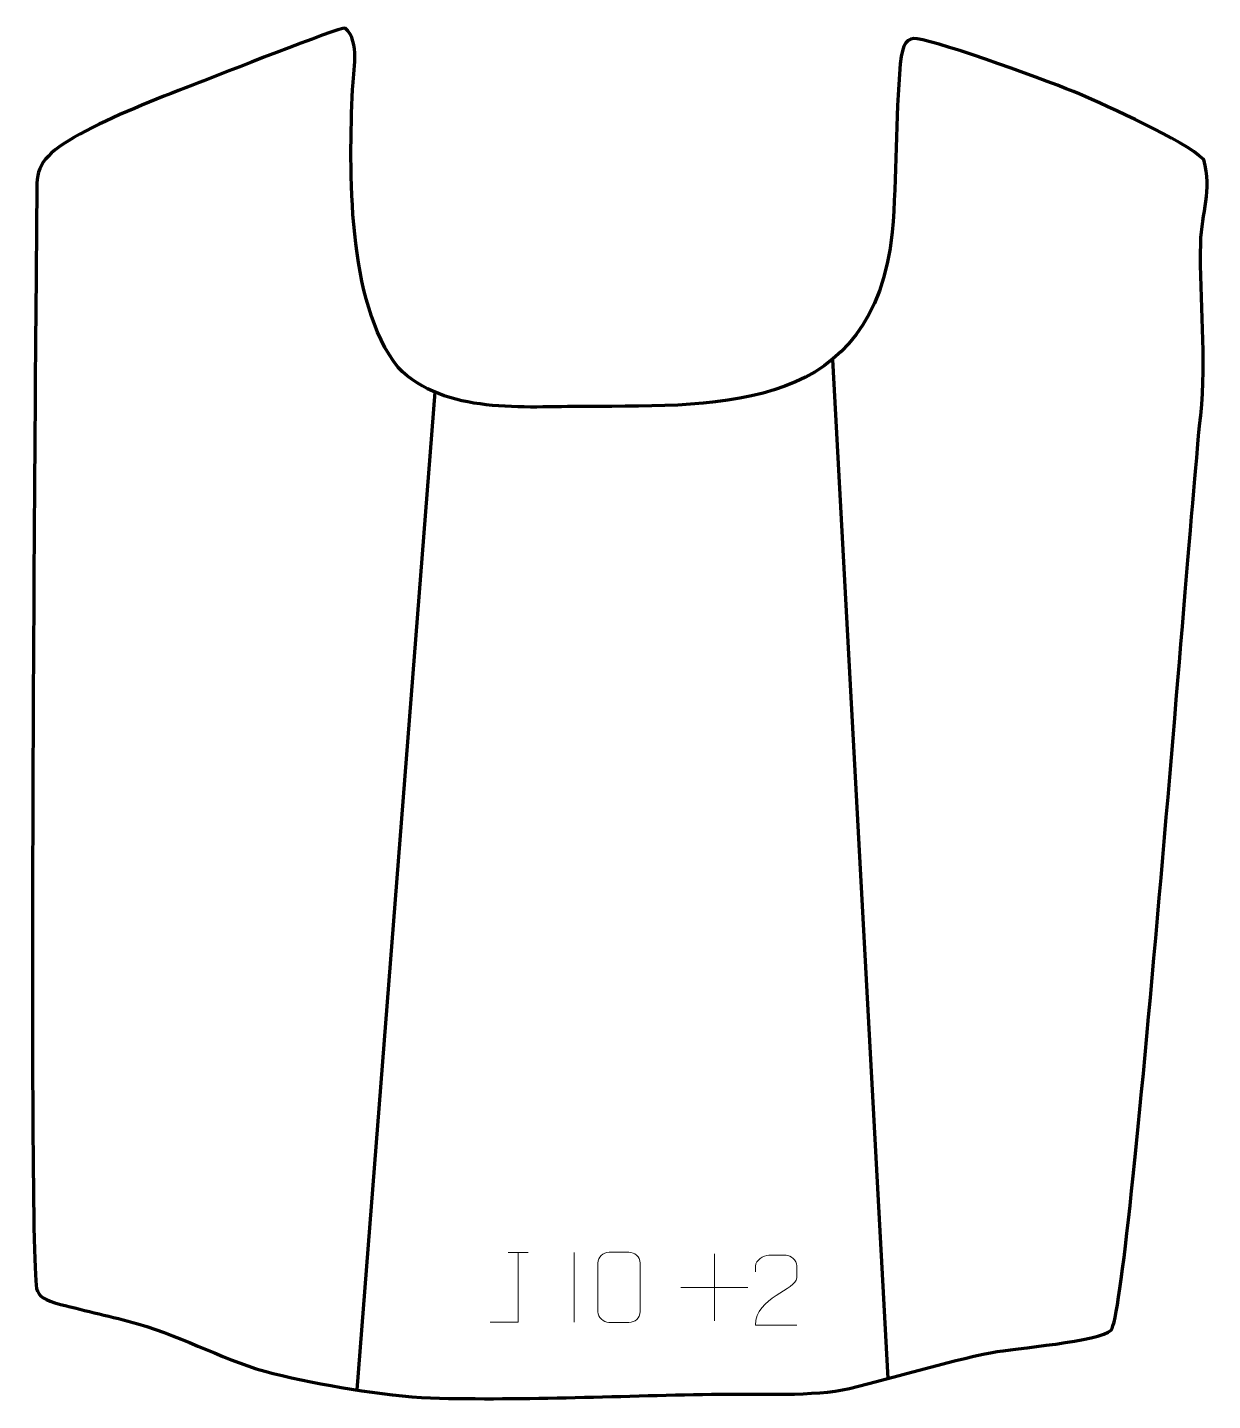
# Model space of a CAD drawing. Header units: millimetres. Extents: x -434 to -12, y 208 to 698.
import ezdxf

# ---------------------------------------------------------------- set-up
doc = ezdxf.new("R2010")
doc.units = ezdxf.units.MM
doc.header["$MEASUREMENT"] = 0
doc.layers.add('layer 2', color=7, linetype='Continuous')
doc.layers.add('layer 3', color=7, linetype='Continuous')

msp = doc.modelspace()

# ---------------------------------------------------------------- linework, layer by layer
at = {"layer": 'layer 2', "color": 142, "lineweight": 158}
for points in [[(-147.2104, 579.493), (-147.2104, 579.493), (-127.4598, 215.7973), (-127.4598, 215.7973)], [(-289.028, 567.8611), (-289.028, 567.8611), (-316.8706, 211.7501), (-316.8706, 211.7501)]]:
    msp.add_open_spline(points, degree=3, dxfattribs=at)
at = {"layer": 'layer 3', "color": 242, "lineweight": 158}
msp.add_open_spline([(-430.9234, 642.3874), (-430.8178, 649.9848), (-426.0523, 654.4846), (-413.399, 661.1133), (-413.399, 661.1133), (-401.5197, 667.3366), (-385.704, 673.4366), (-373.0325, 678.3396), (-373.0325, 678.3396), (-366.5824, 680.826), (-323.3563, 697.9886), (-320.9528, 697.7827), (-320.9528, 697.7827), (-315.4862, 692.671), (-318.0788, 682.504), (-318.3829, 675.7977), (-318.3829, 675.7977), (-319.5583, 647.1148), (-320.5114, 600.1349), (-302.1242, 576.6294), (-302.1242, 576.6294), (-285.3594, 559.7049), (-257.2742, 562.7223), (-235.3413, 562.766), (-235.3413, 562.766), (-184.6312, 562.752), (-132.6347, 561.2794), (-125.8746, 624.9328), (-125.8746, 624.9328), (-124.107, 645.0097), (-124.7382, 665.3311), (-122.9849, 685.0289), (-122.9849, 685.0289), (-122.3142, 692.5645), (-120.3473, 694.4176), (-116.9542, 693.9463), (-116.9542, 693.9463), (-108.1374, 692.722), (-67.7668, 678.0114), (-59.1749, 674.2514), (-59.1749, 674.2514), (-48.9116, 669.7599), (-21.9595, 657.9501), (-14.751, 650.8379), (-14.751, 650.8379), (-11.592, 639.4439), (-15.5002, 632.36), (-15.8033, 620.9585), (-15.8033, 620.9585), (-16.2778, 600.0958), (-13.4886, 580.5854), (-15.8209, 559.5207), (-15.8209, 559.5207), (-19.2624, 528.4382), (-41.0817, 240.2135), (-47.7689, 233.1261), (-47.7689, 233.1261), (-51.6332, 229.0306), (-82.4068, 226.5735), (-90.1758, 225.157), (-90.1758, 225.157), (-107.7754, 221.5755), (-123.8754, 216.5062), (-141.0969, 212.2479), (-141.0969, 212.2479), (-153.7714, 209.3609), (-173.5386, 210.4202), (-187.1409, 210.2496), (-187.1409, 210.2496), (-221.2509, 209.7766), (-256.6077, 207.9595), (-290.5696, 208.8765), (-290.5696, 208.8765), (-307.5688, 209.6629), (-329.9829, 213.6389), (-346.6348, 217.588), (-346.6348, 217.588), (-363.058, 221.6906), (-377.9466, 230.4529), (-394.9614, 235.3489), (-394.9614, 235.3489), (-404.2782, 237.9244), (-413.2935, 239.9286), (-422.5901, 242.2759), (-422.5901, 242.2759), (-428.127, 243.6739), (-430.5889, 245.2129), (-431.0423, 247.9893), (-431.0423, 247.9893), (-434.3127, 268.0155), (-431.1981, 622.615), (-430.9234, 642.3874)], degree=3, knots=[0, 0, 0, 0, 0.04166667, 0.04166667, 0.04166667, 0.04166667, 0.08333333, 0.08333333, 0.08333333, 0.08333333, 0.125, 0.125, 0.125, 0.125, 0.16666667, 0.16666667, 0.16666667, 0.16666667, 0.20833333, 0.20833333, 0.20833333, 0.20833333, 0.25, 0.25, 0.25, 0.25, 0.29166667, 0.29166667, 0.29166667, 0.29166667, 0.33333333, 0.33333333, 0.33333333, 0.33333333, 0.375, 0.375, 0.375, 0.375, 0.41666667, 0.41666667, 0.41666667, 0.41666667, 0.45833333, 0.45833333, 0.45833333, 0.45833333, 0.5, 0.5, 0.5, 0.5, 0.54166667, 0.54166667, 0.54166667, 0.54166667, 0.58333333, 0.58333333, 0.58333333, 0.58333333, 0.625, 0.625, 0.625, 0.625, 0.66666667, 0.66666667, 0.66666667, 0.66666667, 0.70833333, 0.70833333, 0.70833333, 0.70833333, 0.75, 0.75, 0.75, 0.75, 0.79166667, 0.79166667, 0.79166667, 0.79166667, 0.83333333, 0.83333333, 0.83333333, 0.83333333, 0.875, 0.875, 0.875, 0.875, 0.91666667, 0.91666667, 0.91666667, 0.91666667, 1, 1, 1, 1], dxfattribs=at)
at = {"layer": 'layer 3', "color": 250, "lineweight": 9}
for points, knots in [([(-269.3156, 235.8813), (-269.3156, 235.8813), (-259.2936, 235.8813), (-259.2936, 235.8813), (-259.2936, 235.8813), (-259.2936, 235.8813), (-259.2936, 260.8349), (-259.2936, 260.8349)], [0, 0, 0, 0, 0.33333333, 0.33333333, 0.33333333, 0.33333333, 1, 1, 1, 1]), ([(-226.8743, 260.8574), (-224.5082, 260.8574), (-222.1417, 260.8574), (-219.7752, 260.8574), (-219.7752, 260.8574), (-217.7947, 260.893), (-215.7687, 259.3987), (-215.7416, 256.9566), (-215.7416, 256.9566), (-215.742, 251.1992), (-215.742, 245.4414), (-215.7416, 239.6832), (-215.7416, 239.6832), (-215.8837, 237.3556), (-217.5901, 235.8733), (-219.7752, 235.8625), (-219.7752, 235.8625), (-222.1476, 235.8629), (-224.52, 235.8629), (-226.892, 235.8625), (-226.892, 235.8625), (-228.8505, 235.7569), (-230.8569, 237.6448), (-230.8455, 239.6658), (-230.8455, 239.6658), (-230.8451, 245.4464), (-230.8451, 251.2267), (-230.8455, 257.0065), (-230.8455, 257.0065), (-230.8412, 259.1485), (-229.0641, 260.871), (-226.8743, 260.8574)], [0, 0, 0, 0, 0.11111111, 0.11111111, 0.11111111, 0.11111111, 0.22222222, 0.22222222, 0.22222222, 0.22222222, 0.33333333, 0.33333333, 0.33333333, 0.33333333, 0.44444444, 0.44444444, 0.44444444, 0.44444444, 0.55555556, 0.55555556, 0.55555556, 0.55555556, 0.66666667, 0.66666667, 0.66666667, 0.66666667, 0.77777778, 0.77777778, 0.77777778, 0.77777778, 1, 1, 1, 1]), ([(-159.8794, 234.8591), (-164.7938, 234.8594), (-169.7082, 234.8594), (-174.6223, 234.8591), (-174.6223, 234.8591), (-174.6223, 244.7914), (-159.9713, 247.4326), (-159.8794, 251.7429), (-159.8794, 251.7429), (-159.8797, 253.167), (-159.8797, 254.5907), (-159.8794, 256.014), (-159.8794, 256.014), (-159.8963, 258.0911), (-162.0191, 259.8159), (-163.6901, 259.8332), (-163.6901, 259.8332), (-165.7633, 259.8328), (-167.8362, 259.8328), (-169.9086, 259.8332), (-169.9086, 259.8332), (-171.7307, 259.8497), (-174.5554, 258.0576), (-174.6223, 255.964), (-174.6223, 255.964), (-174.6223, 255.964), (-174.6223, 253.9092), (-174.6223, 253.9092)], [0, 0, 0, 0, 0.125, 0.125, 0.125, 0.125, 0.25, 0.25, 0.25, 0.25, 0.375, 0.375, 0.375, 0.375, 0.5, 0.5, 0.5, 0.5, 0.625, 0.625, 0.625, 0.625, 0.75, 0.75, 0.75, 0.75, 1, 1, 1, 1])]:
    msp.add_open_spline(points, degree=3, knots=knots, dxfattribs=at)
for points in [[(-262.8777, 260.8349), (-262.8777, 260.8349), (-255.7095, 260.8349), (-255.7095, 260.8349)], [(-239.2936, 260.8452), (-239.2936, 260.8452), (-239.2936, 235.8711), (-239.2936, 235.8711)], [(-189.2826, 260.3471), (-189.2826, 260.3471), (-189.2826, 236.3692), (-189.2826, 236.3692)], [(-201.2715, 248.3581), (-201.2715, 248.3581), (-177.2936, 248.3581), (-177.2936, 248.3581)]]:
    msp.add_open_spline(points, degree=3, dxfattribs=at)

doc.saveas('drawing.dxf')
